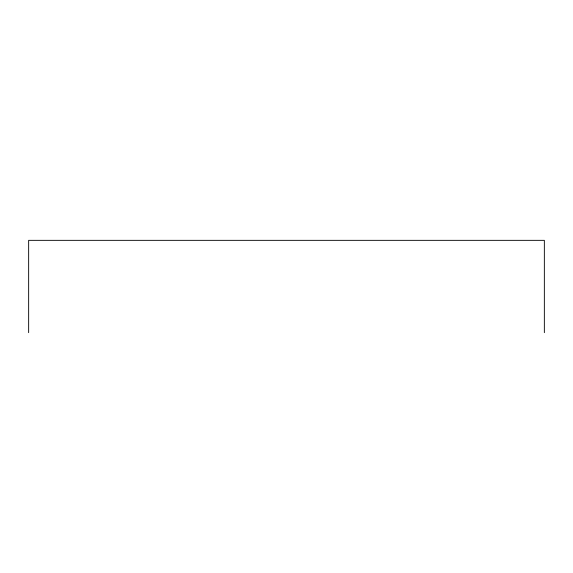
<?xml version="1.0" encoding="UTF-8"?>
<svg xmlns="http://www.w3.org/2000/svg" width="573" height="573" viewBox="0 0 573 573"><rect width="100%" height="100%" fill="white"/><g stroke="black" fill="none" stroke-linecap="round" stroke-linejoin="round"><path stroke-width="0.86" d="M544.35 332.655L544.35 240.345L28.65 240.345L28.65 332.655"/></g></svg>
